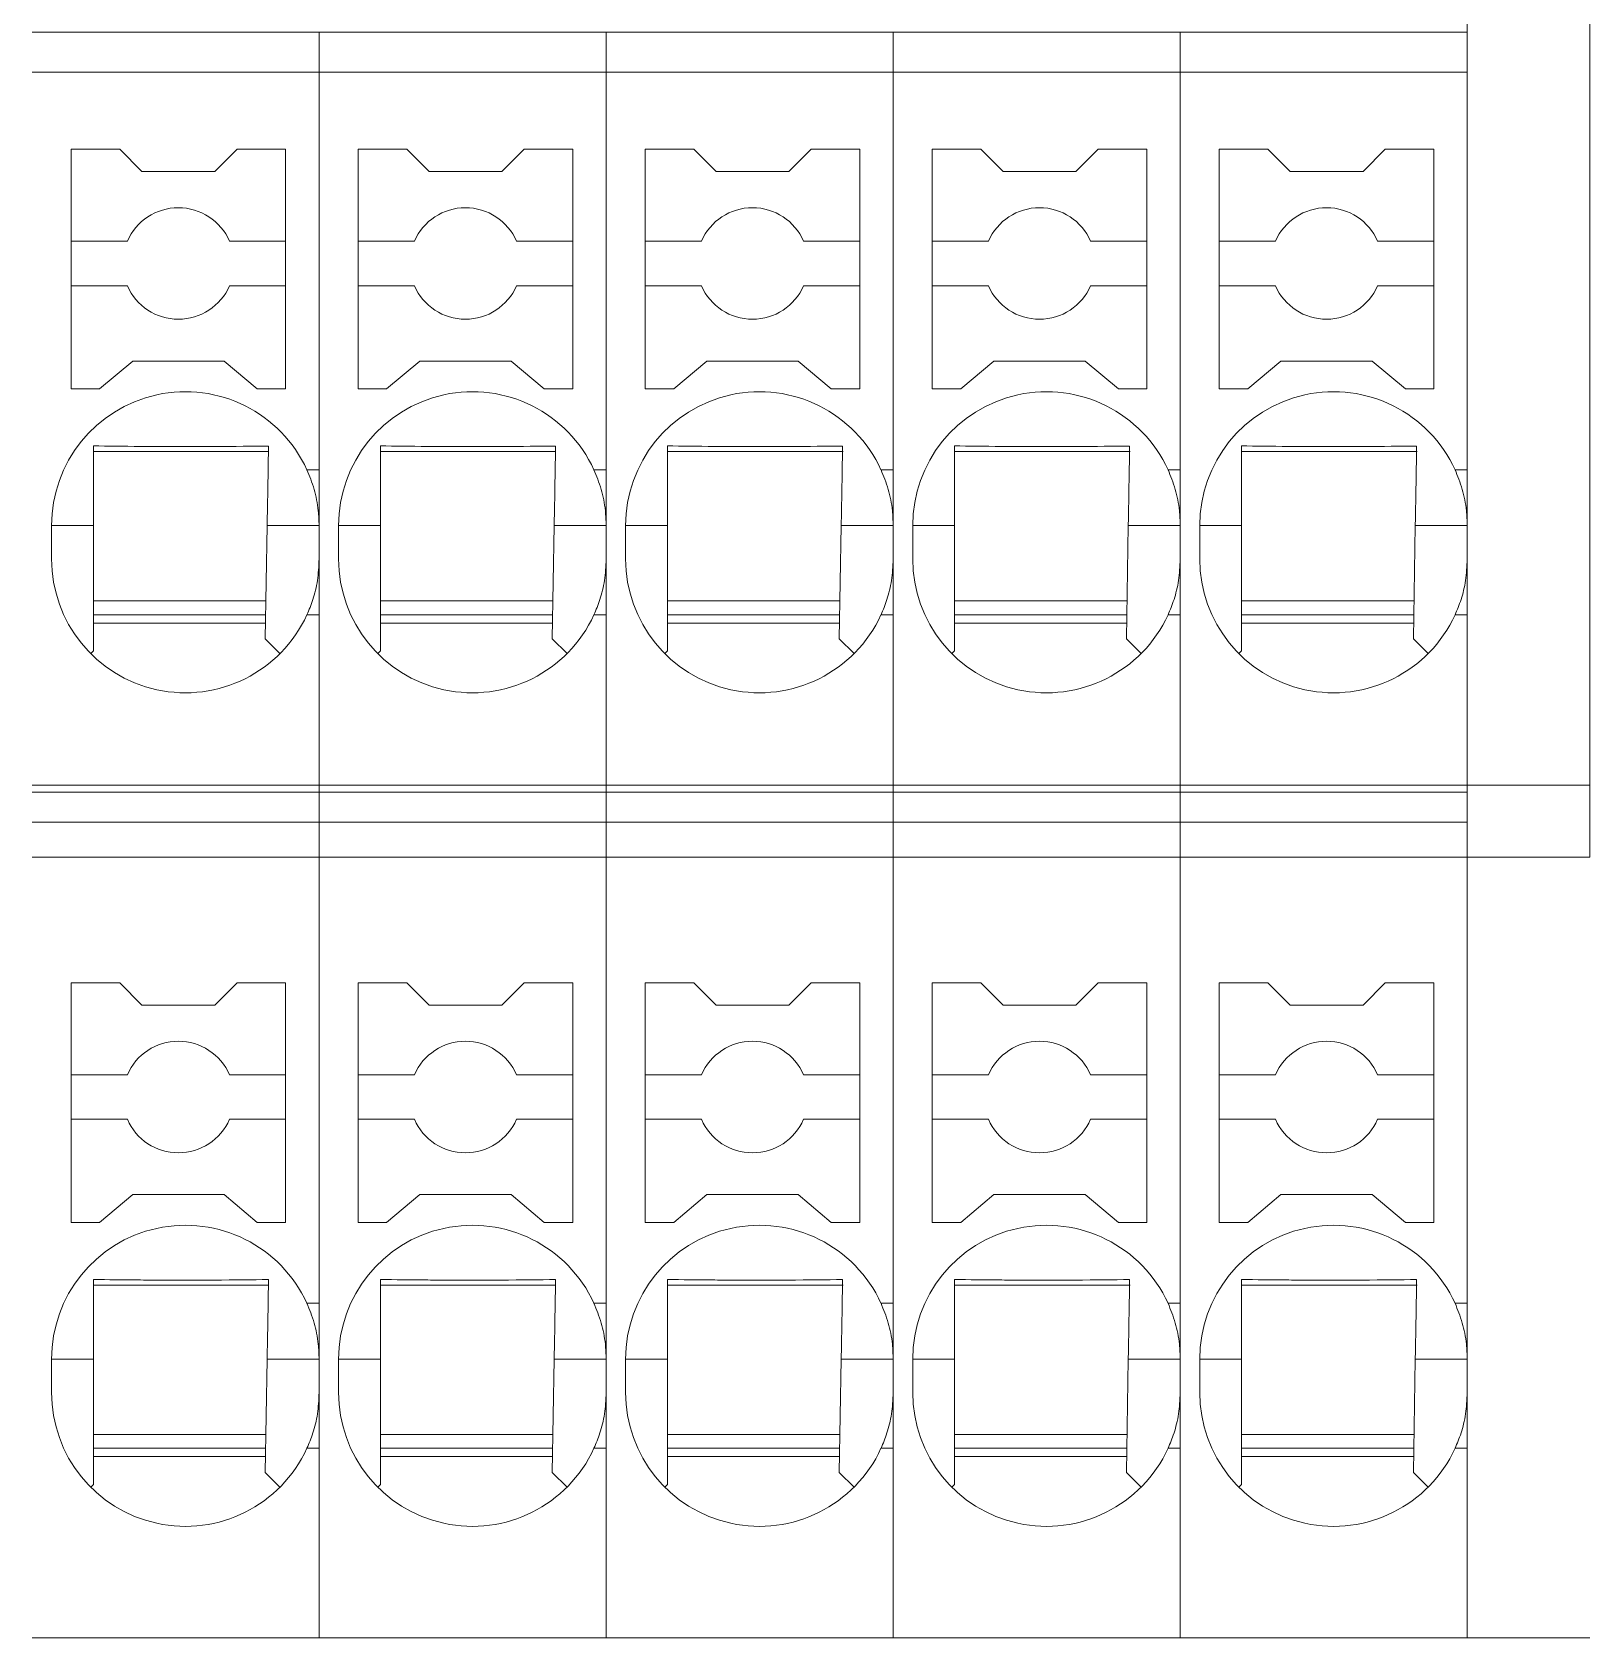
# Model space of a CAD drawing. Header units: millimetres. Extents: x 91 to 341, y 63 to 263.
# Drawn here: x 163.73 to 177.7, y 95.71 to 110.11 of the extents above; entities that cross this region are included whole.
import ezdxf

# ---------------------------------------------------------------- set-up
doc = ezdxf.new("R2010")
doc.units = ezdxf.units.MM

msp = doc.modelspace()

# ---------------------------------------------------------------- linework, layer by layer
at = {"color": 7, "linetype": 'Continuous', "lineweight": 15}
for p, q in [((176.602, 103.362), (176.602, 120.221)), ((177.702, 120.221), (177.702, 103.362)), ((163.727, 110.114), (166.302, 110.114)), ((166.302, 110.114), (166.302, 109.755)), ((166.302, 110.114), (168.877, 110.114)), ((168.877, 110.114), (168.877, 109.755)), ((168.877, 110.114), (171.452, 110.114)), ((171.452, 110.114), (174.027, 110.114)), ((171.452, 110.114), (171.452, 109.755)), ((174.027, 110.114), (176.602, 110.114)), ((174.027, 110.114), (174.027, 109.755)), ((163.727, 109.755), (166.302, 109.755)), ((166.302, 109.755), (166.302, 106.189)), ((166.302, 109.755), (168.877, 109.755)), ((166.302, 109.755), (166.302, 103.362)), ((168.877, 109.755), (168.877, 106.189)), ((168.877, 109.755), (171.452, 109.755)), ((168.877, 109.755), (168.877, 103.362)), ((171.452, 109.755), (174.027, 109.755)), ((171.452, 109.755), (171.452, 103.362)), ((171.452, 109.755), (171.452, 106.189)), ((174.027, 109.755), (176.602, 109.755)), ((174.027, 109.755), (174.027, 103.362)), ((174.027, 109.755), (174.027, 106.189)), ((176.602, 109.755), (176.602, 106.189)), ((164.077, 109.064), (164.077, 106.914)), ((164.513, 109.064), (164.077, 109.064)), ((164.713, 108.864), (164.513, 109.064)), ((165.567, 109.064), (165.367, 108.864)), ((166.002, 109.064), (165.567, 109.064)), ((166.002, 106.914), (166.002, 109.064)), ((166.652, 109.064), (166.652, 106.914)), ((167.088, 109.064), (166.652, 109.064)), ((167.288, 108.864), (167.088, 109.064)), ((168.142, 109.064), (167.942, 108.864)), ((168.577, 109.064), (168.142, 109.064)), ((168.577, 106.914), (168.577, 109.064)), ((169.227, 109.064), (169.227, 106.914)), ((169.663, 109.064), (169.227, 109.064)), ((169.863, 108.864), (169.663, 109.064)), ((170.717, 109.064), (170.517, 108.864)), ((171.152, 109.064), (170.717, 109.064)), ((171.152, 106.914), (171.152, 109.064)), ((171.802, 109.064), (171.802, 106.914)), ((172.238, 109.064), (171.802, 109.064)), ((172.438, 108.864), (172.238, 109.064)), ((173.292, 109.064), (173.092, 108.864)), ((173.727, 109.064), (173.292, 109.064)), ((173.727, 106.914), (173.727, 109.064)), ((174.377, 109.064), (174.377, 106.914)), ((174.813, 109.064), (174.377, 109.064)), ((175.013, 108.864), (174.813, 109.064)), ((175.867, 109.064), (175.667, 108.864)), ((176.302, 109.064), (175.867, 109.064)), ((176.302, 106.914), (176.302, 109.064)), ((165.367, 108.864), (164.713, 108.864)), ((167.942, 108.864), (167.288, 108.864)), ((170.517, 108.864), (169.863, 108.864)), ((173.092, 108.864), (172.438, 108.864)), ((175.667, 108.864), (175.013, 108.864)), ((164.582, 108.239), (164.077, 108.239)), ((166.002, 108.239), (165.498, 108.239)), ((167.157, 108.239), (166.652, 108.239)), ((168.577, 108.239), (168.073, 108.239)), ((169.732, 108.239), (169.227, 108.239)), ((171.152, 108.239), (170.648, 108.239)), ((172.307, 108.239), (171.802, 108.239)), ((173.727, 108.239), (173.223, 108.239)), ((174.882, 108.239), (174.377, 108.239)), ((176.302, 108.239), (175.798, 108.239)), ((164.582, 107.839), (164.077, 107.839)), ((165.498, 107.839), (166.002, 107.839)), ((167.157, 107.839), (166.652, 107.839)), ((168.073, 107.839), (168.577, 107.839)), ((169.732, 107.839), (169.227, 107.839)), ((170.648, 107.839), (171.152, 107.839)), ((172.307, 107.839), (171.802, 107.839)), ((173.223, 107.839), (173.727, 107.839)), ((174.882, 107.839), (174.377, 107.839)), ((175.798, 107.839), (176.302, 107.839)), ((164.333, 106.914), (164.631, 107.164)), ((164.631, 107.164), (165.449, 107.164)), ((165.449, 107.164), (165.747, 106.914)), ((166.908, 106.914), (167.206, 107.164)), ((167.206, 107.164), (168.024, 107.164)), ((168.024, 107.164), (168.322, 106.914)), ((169.483, 106.914), (169.781, 107.164)), ((169.781, 107.164), (170.599, 107.164)), ((170.599, 107.164), (170.897, 106.914)), ((172.058, 106.914), (172.356, 107.164)), ((172.356, 107.164), (173.174, 107.164)), ((173.174, 107.164), (173.472, 106.914)), ((174.633, 106.914), (174.931, 107.164)), ((174.931, 107.164), (175.749, 107.164)), ((175.749, 107.164), (176.047, 106.914)), ((164.077, 106.914), (164.333, 106.914)), ((165.747, 106.914), (166.002, 106.914)), ((166.652, 106.914), (166.908, 106.914)), ((168.322, 106.914), (168.577, 106.914)), ((169.227, 106.914), (169.483, 106.914)), ((170.897, 106.914), (171.152, 106.914)), ((171.802, 106.914), (172.058, 106.914)), ((173.472, 106.914), (173.727, 106.914)), ((174.377, 106.914), (174.633, 106.914)), ((176.047, 106.914), (176.302, 106.914)), ((164.277, 106.353), (165.852, 106.353)), ((166.852, 106.353), (168.427, 106.353)), ((169.427, 106.353), (171.002, 106.353)), ((172.002, 106.353), (173.577, 106.353)), ((174.577, 106.353), (176.152, 106.353)), ((166.302, 106.189), (166.193, 106.189)), ((168.877, 106.189), (168.768, 106.189)), ((171.452, 106.189), (171.343, 106.189)), ((174.027, 106.189), (173.918, 106.189)), ((176.602, 106.189), (176.493, 106.189)), ((166.302, 105.789), (166.298, 105.789)), ((168.877, 105.789), (168.873, 105.789)), ((171.452, 105.789), (171.448, 105.789)), ((174.027, 105.789), (174.023, 105.789)), ((176.602, 105.789), (176.598, 105.789)), ((163.902, 105.689), (163.902, 105.389)), ((164.277, 105.689), (163.902, 105.689)), ((164.277, 104.564), (164.277, 105.689)), ((165.836, 105.689), (165.819, 104.672)), ((166.302, 105.689), (165.836, 105.689)), ((166.477, 105.689), (166.477, 105.389)), ((166.852, 105.689), (166.477, 105.689)), ((166.852, 104.564), (166.852, 105.689)), ((168.411, 105.689), (168.394, 104.672)), ((168.877, 105.689), (168.411, 105.689)), ((169.052, 105.689), (169.052, 105.389)), ((169.427, 105.689), (169.052, 105.689)), ((169.427, 104.564), (169.427, 105.689)), ((170.986, 105.689), (170.969, 104.672)), ((171.452, 105.689), (170.986, 105.689)), ((171.627, 105.689), (171.627, 105.389)), ((172.002, 105.689), (171.627, 105.689)), ((172.002, 104.564), (172.002, 105.689)), ((173.561, 105.689), (173.544, 104.672)), ((174.027, 105.689), (173.561, 105.689)), ((174.202, 105.689), (174.202, 105.389)), ((174.577, 105.689), (174.202, 105.689)), ((174.577, 104.564), (174.577, 105.689)), ((176.136, 105.689), (176.119, 104.672)), ((176.602, 105.689), (176.136, 105.689)), ((164.277, 105.014), (165.825, 105.014)), ((166.852, 105.014), (168.4, 105.014)), ((169.427, 105.014), (170.975, 105.014)), ((172.002, 105.014), (173.55, 105.014)), ((174.577, 105.014), (176.125, 105.014)), ((165.823, 104.889), (164.277, 104.889)), ((166.302, 104.889), (166.193, 104.889)), ((166.302, 104.889), (166.302, 103.362)), ((168.398, 104.889), (166.852, 104.889)), ((168.877, 104.889), (168.768, 104.889)), ((168.877, 104.889), (168.877, 103.362)), ((170.973, 104.889), (169.427, 104.889)), ((171.452, 104.889), (171.343, 104.889)), ((171.452, 104.889), (171.452, 103.362)), ((173.548, 104.889), (172.002, 104.889)), ((174.027, 104.889), (173.918, 104.889)), ((174.027, 104.889), (174.027, 103.362)), ((176.123, 104.889), (174.577, 104.889)), ((176.602, 104.889), (176.493, 104.889)), ((176.602, 104.889), (176.602, 103.362)), ((165.821, 104.814), (164.277, 104.814)), ((168.396, 104.814), (166.852, 104.814)), ((170.971, 104.814), (169.427, 104.814)), ((173.546, 104.814), (172.002, 104.814)), ((176.121, 104.814), (174.577, 104.814)), ((164.277, 104.564), (164.254, 104.54)), ((165.819, 104.672), (165.951, 104.54)), ((166.852, 104.564), (166.829, 104.54)), ((168.394, 104.672), (168.526, 104.54)), ((169.427, 104.564), (169.404, 104.54)), ((170.969, 104.672), (171.101, 104.54)), ((172.002, 104.564), (171.979, 104.54)), ((173.544, 104.672), (173.676, 104.54)), ((174.577, 104.564), (174.554, 104.54)), ((176.119, 104.672), (176.251, 104.54)), ((166.302, 103.362), (163.727, 103.362)), ((166.302, 103.298), (163.727, 103.298)), ((166.302, 103.362), (166.302, 103.298)), ((168.877, 103.362), (166.302, 103.362)), ((166.302, 103.298), (166.302, 103.03)), ((168.877, 103.298), (166.302, 103.298)), ((168.877, 103.362), (168.877, 103.298)), ((171.452, 103.362), (168.877, 103.362)), ((168.877, 103.298), (168.877, 103.03)), ((171.452, 103.298), (168.877, 103.298)), ((174.027, 103.362), (171.452, 103.362)), ((171.452, 103.298), (171.452, 103.362)), ((174.027, 103.298), (171.452, 103.298)), ((171.452, 103.03), (171.452, 103.298)), ((176.602, 103.362), (174.027, 103.362)), ((174.027, 103.298), (174.027, 103.362)), ((176.602, 103.298), (174.027, 103.298)), ((174.027, 103.03), (174.027, 103.298)), ((176.602, 103.362), (177.702, 103.362)), ((176.602, 103.362), (176.602, 103.325)), ((176.602, 102.737), (176.602, 103.325)), ((177.702, 103.362), (177.702, 102.714)), ((163.727, 103.03), (166.302, 103.03)), ((166.302, 103.03), (166.302, 102.714)), ((166.302, 103.03), (168.877, 103.03)), ((168.877, 103.03), (168.877, 102.714)), ((168.877, 103.03), (171.452, 103.03)), ((171.452, 103.03), (174.027, 103.03)), ((171.452, 102.714), (171.452, 103.03)), ((174.027, 103.03), (176.602, 103.03)), ((174.027, 102.714), (174.027, 103.03)), ((163.727, 102.714), (166.302, 102.714)), ((166.302, 102.714), (166.302, 98.714)), ((166.302, 102.714), (168.877, 102.714)), ((166.302, 102.714), (166.302, 95.714)), ((168.877, 102.714), (168.877, 98.714)), ((168.877, 102.714), (171.452, 102.714)), ((168.877, 102.714), (168.877, 95.714)), ((171.452, 102.714), (174.027, 102.714)), ((171.452, 102.714), (171.452, 95.714)), ((171.452, 102.714), (171.452, 98.714)), ((174.027, 102.714), (176.602, 102.714)), ((174.027, 102.714), (174.027, 95.714)), ((174.027, 102.714), (174.027, 98.714)), ((176.602, 102.737), (176.602, 102.714)), ((176.602, 102.714), (177.702, 102.714)), ((176.602, 95.714), (176.602, 102.714)), ((176.602, 102.714), (176.602, 98.714)), ((164.513, 101.589), (164.077, 101.589)), ((164.077, 101.589), (164.077, 99.439)), ((164.713, 101.389), (164.513, 101.589)), ((165.567, 101.589), (165.367, 101.389)), ((166.002, 101.589), (165.567, 101.589)), ((166.002, 99.439), (166.002, 101.589)), ((167.088, 101.589), (166.652, 101.589)), ((166.652, 101.589), (166.652, 99.439)), ((167.288, 101.389), (167.088, 101.589)), ((168.142, 101.589), (167.942, 101.389)), ((168.577, 101.589), (168.142, 101.589)), ((168.577, 99.439), (168.577, 101.589)), ((169.663, 101.589), (169.227, 101.589)), ((169.227, 101.589), (169.227, 99.439)), ((169.863, 101.389), (169.663, 101.589)), ((170.717, 101.589), (170.517, 101.389)), ((171.152, 101.589), (170.717, 101.589)), ((171.152, 99.439), (171.152, 101.589)), ((172.238, 101.589), (171.802, 101.589)), ((171.802, 101.589), (171.802, 99.439)), ((172.438, 101.389), (172.238, 101.589)), ((173.292, 101.589), (173.092, 101.389)), ((173.727, 101.589), (173.292, 101.589)), ((173.727, 99.439), (173.727, 101.589)), ((174.813, 101.589), (174.377, 101.589)), ((174.377, 101.589), (174.377, 99.439)), ((175.013, 101.389), (174.813, 101.589)), ((175.867, 101.589), (175.667, 101.389)), ((176.302, 101.589), (175.867, 101.589)), ((176.302, 99.439), (176.302, 101.589)), ((165.367, 101.389), (164.713, 101.389)), ((167.942, 101.389), (167.288, 101.389)), ((170.517, 101.389), (169.863, 101.389)), ((173.092, 101.389), (172.438, 101.389)), ((175.667, 101.389), (175.013, 101.389)), ((164.582, 100.764), (164.077, 100.764)), ((166.002, 100.764), (165.498, 100.764)), ((167.157, 100.764), (166.652, 100.764)), ((168.577, 100.764), (168.073, 100.764)), ((169.732, 100.764), (169.227, 100.764)), ((171.152, 100.764), (170.648, 100.764)), ((172.307, 100.764), (171.802, 100.764)), ((173.727, 100.764), (173.223, 100.764)), ((174.882, 100.764), (174.377, 100.764)), ((176.302, 100.764), (175.798, 100.764)), ((164.077, 100.364), (164.582, 100.364)), ((166.002, 100.364), (165.498, 100.364)), ((166.652, 100.364), (167.157, 100.364)), ((168.577, 100.364), (168.073, 100.364)), ((169.227, 100.364), (169.732, 100.364)), ((171.152, 100.364), (170.648, 100.364)), ((171.802, 100.364), (172.307, 100.364)), ((173.727, 100.364), (173.223, 100.364)), ((174.377, 100.364), (174.882, 100.364)), ((176.302, 100.364), (175.798, 100.364)), ((164.333, 99.439), (164.631, 99.689)), ((164.631, 99.689), (165.449, 99.689)), ((165.449, 99.689), (165.747, 99.439)), ((166.908, 99.439), (167.206, 99.689)), ((167.206, 99.689), (168.024, 99.689)), ((168.024, 99.689), (168.322, 99.439)), ((169.483, 99.439), (169.781, 99.689)), ((169.781, 99.689), (170.599, 99.689)), ((170.599, 99.689), (170.897, 99.439)), ((172.058, 99.439), (172.356, 99.689)), ((172.356, 99.689), (173.174, 99.689)), ((173.174, 99.689), (173.472, 99.439)), ((174.633, 99.439), (174.931, 99.689)), ((174.931, 99.689), (175.749, 99.689)), ((175.749, 99.689), (176.047, 99.439)), ((164.077, 99.439), (164.333, 99.439)), ((165.747, 99.439), (166.002, 99.439)), ((166.652, 99.439), (166.908, 99.439)), ((168.322, 99.439), (168.577, 99.439)), ((169.227, 99.439), (169.483, 99.439)), ((170.897, 99.439), (171.152, 99.439)), ((171.802, 99.439), (172.058, 99.439)), ((173.472, 99.439), (173.727, 99.439)), ((174.377, 99.439), (174.633, 99.439)), ((176.047, 99.439), (176.302, 99.439)), ((164.277, 98.878), (165.852, 98.878)), ((166.852, 98.878), (168.427, 98.878)), ((169.427, 98.878), (171.002, 98.878)), ((172.002, 98.878), (173.577, 98.878)), ((174.577, 98.878), (176.152, 98.878)), ((166.302, 98.714), (166.193, 98.714)), ((168.877, 98.714), (168.768, 98.714)), ((171.452, 98.714), (171.343, 98.714)), ((174.027, 98.714), (173.918, 98.714)), ((176.602, 98.714), (176.493, 98.714)), ((163.902, 98.214), (163.902, 97.914)), ((164.277, 98.214), (163.902, 98.214)), ((164.277, 97.089), (164.277, 98.214)), ((165.836, 98.214), (165.819, 97.197)), ((166.302, 98.214), (165.836, 98.214)), ((166.477, 98.214), (166.477, 97.914)), ((166.852, 98.214), (166.477, 98.214)), ((166.852, 97.089), (166.852, 98.214)), ((168.411, 98.214), (168.394, 97.197)), ((168.877, 98.214), (168.411, 98.214)), ((169.052, 98.214), (169.052, 97.914)), ((169.427, 98.214), (169.052, 98.214)), ((169.427, 97.089), (169.427, 98.214)), ((170.986, 98.214), (170.969, 97.197)), ((171.452, 98.214), (170.986, 98.214)), ((171.627, 98.214), (171.627, 97.914)), ((172.002, 98.214), (171.627, 98.214)), ((172.002, 97.089), (172.002, 98.214)), ((173.561, 98.214), (173.544, 97.197)), ((174.027, 98.214), (173.561, 98.214)), ((174.202, 98.214), (174.202, 97.914)), ((174.577, 98.214), (174.202, 98.214)), ((174.577, 97.089), (174.577, 98.214)), ((176.136, 98.214), (176.119, 97.197)), ((176.602, 98.214), (176.136, 98.214)), ((164.277, 97.539), (165.825, 97.539)), ((166.852, 97.539), (168.4, 97.539)), ((169.427, 97.539), (170.975, 97.539)), ((172.002, 97.539), (173.55, 97.539)), ((174.577, 97.539), (176.125, 97.539)), ((165.823, 97.414), (164.277, 97.414)), ((166.302, 97.414), (166.193, 97.414)), ((166.302, 97.414), (166.302, 95.714)), ((168.398, 97.414), (166.852, 97.414)), ((168.877, 97.414), (168.768, 97.414)), ((168.877, 97.414), (168.877, 95.714)), ((170.973, 97.414), (169.427, 97.414)), ((171.452, 97.414), (171.343, 97.414)), ((171.452, 97.414), (171.452, 95.714)), ((173.548, 97.414), (172.002, 97.414)), ((174.027, 97.414), (173.918, 97.414)), ((174.027, 97.414), (174.027, 95.714)), ((176.123, 97.414), (174.577, 97.414)), ((176.602, 97.414), (176.493, 97.414)), ((176.602, 97.414), (176.602, 95.714)), ((165.821, 97.339), (164.277, 97.339)), ((168.396, 97.339), (166.852, 97.339)), ((170.971, 97.339), (169.427, 97.339)), ((173.546, 97.339), (172.002, 97.339)), ((176.121, 97.339), (174.577, 97.339)), ((164.277, 97.089), (164.254, 97.065)), ((165.819, 97.197), (165.951, 97.065)), ((166.852, 97.089), (166.829, 97.065)), ((168.394, 97.197), (168.526, 97.065)), ((169.427, 97.089), (169.404, 97.065)), ((170.969, 97.197), (171.101, 97.065)), ((172.002, 97.089), (171.979, 97.065)), ((173.544, 97.197), (173.676, 97.065)), ((174.577, 97.089), (174.554, 97.065)), ((176.119, 97.197), (176.251, 97.065)), ((166.302, 95.714), (163.727, 95.714)), ((168.877, 95.714), (166.302, 95.714)), ((171.452, 95.714), (168.877, 95.714)), ((174.027, 95.714), (171.452, 95.714)), ((176.602, 95.714), (174.027, 95.714)), ((176.602, 95.714), (177.702, 95.714))]:
    msp.add_line(p, q, dxfattribs=at)
for centre, radius, start, end in [((165.04, 108.039), 0.5, 23.5782, 156.4218), ((167.615, 108.039), 0.5, 23.5782, 156.4218), ((170.19, 108.039), 0.5, 23.5782, 156.4218), ((172.765, 108.039), 0.5, 23.5782, 156.4218), ((175.34, 108.039), 0.5, 23.5782, 156.4218), ((165.04, 108.039), 0.5, 203.5782, 336.4218), ((167.615, 108.039), 0.5, 203.5782, 336.4218), ((170.19, 108.039), 0.5, 203.5782, 336.4218), ((172.765, 108.039), 0.5, 203.5782, 336.4218), ((175.34, 108.039), 0.5, 203.5782, 336.4218), ((165.102, 105.689), 1.2, 24.6243, 180), ((167.677, 105.689), 1.2, 24.6243, 180), ((170.252, 105.689), 1.2, 24.6243, 180), ((172.827, 105.689), 1.2, 24.6243, 180), ((175.402, 105.689), 1.2, 24.6243, 180), ((165.102, 105.389), 1.2, 180, 335.3757), ((167.677, 105.389), 1.2, 180, 335.3757), ((170.252, 105.389), 1.2, 180, 335.3757), ((172.827, 105.389), 1.2, 180, 335.3757), ((175.402, 105.389), 1.2, 180, 335.3757), ((165.04, 100.564), 0.5, 23.5782, 156.4218), ((167.615, 100.564), 0.5, 23.5782, 156.4218), ((170.19, 100.564), 0.5, 23.5782, 156.4218), ((172.765, 100.564), 0.5, 23.5782, 156.4218), ((175.34, 100.564), 0.5, 23.5782, 156.4218), ((165.04, 100.564), 0.5, 203.5782, 336.4218), ((167.615, 100.564), 0.5, 203.5782, 336.4218), ((170.19, 100.564), 0.5, 203.5782, 336.4218), ((172.765, 100.564), 0.5, 203.5782, 336.4218), ((175.34, 100.564), 0.5, 203.5782, 336.4218), ((165.102, 98.214), 1.2, 24.6243, 180), ((167.677, 98.214), 1.2, 24.6243, 180), ((170.252, 98.214), 1.2, 24.6243, 180), ((172.827, 98.214), 1.2, 24.6243, 180), ((175.402, 98.214), 1.2, 24.6243, 180), ((165.102, 97.914), 1.2, 180, 335.3757), ((167.677, 97.914), 1.2, 180, 335.3757), ((170.252, 97.914), 1.2, 180, 335.3757), ((172.827, 97.914), 1.2, 180, 335.3757), ((175.402, 97.914), 1.2, 180, 335.3757)]:
    msp.add_arc(centre, radius, start, end, dxfattribs=at)
for points, knots in [([(165.848, 106.402), (165.701, 106.4), (165.517, 106.398), (165.203, 106.397), (165.048, 106.397), (164.875, 106.397), (164.592, 106.399), (164.408, 106.401), (164.277, 106.403)], [0, 0, 0, 0, 0.339069, 0.425891, 0.49416, 0.562258, 0.687966, 1, 1, 1, 1]), ([(164.277, 106.403), (164.277, 106.306), (164.277, 106.156), (164.277, 105.919), (164.277, 105.772), (164.277, 105.7), (164.277, 105.689)], [0, 0, 0, 0, 0.487703, 0.753663, 0.959788, 1, 1, 1, 1]), ([(165.836, 105.689), (165.837, 105.747), (165.84, 105.893), (165.844, 106.143), (165.847, 106.301), (165.848, 106.402)], [0, 0, 0, 0, 0.195586, 0.485109, 1, 1, 1, 1]), ([(168.423, 106.402), (168.276, 106.4), (168.092, 106.398), (167.778, 106.397), (167.623, 106.397), (167.45, 106.397), (167.167, 106.399), (166.983, 106.401), (166.852, 106.403)], [0, 0, 0, 0, 0.339069, 0.425891, 0.49416, 0.562258, 0.687966, 1, 1, 1, 1]), ([(166.852, 106.403), (166.852, 106.306), (166.852, 106.156), (166.852, 105.919), (166.852, 105.772), (166.852, 105.7), (166.852, 105.689)], [0, 0, 0, 0, 0.487703, 0.753663, 0.959788, 1, 1, 1, 1]), ([(168.411, 105.689), (168.412, 105.747), (168.415, 105.893), (168.419, 106.143), (168.422, 106.301), (168.423, 106.402)], [0, 0, 0, 0, 0.1955864, 0.4851091, 1, 1, 1, 1]), ([(170.998, 106.402), (170.851, 106.4), (170.667, 106.398), (170.353, 106.397), (170.198, 106.397), (170.025, 106.397), (169.742, 106.399), (169.558, 106.401), (169.427, 106.403)], [0, 0, 0, 0, 0.339069, 0.425891, 0.49416, 0.562258, 0.687966, 1, 1, 1, 1]), ([(169.427, 106.403), (169.427, 106.306), (169.427, 106.156), (169.427, 105.919), (169.427, 105.772), (169.427, 105.7), (169.427, 105.689)], [0, 0, 0, 0, 0.487703, 0.753663, 0.959788, 1, 1, 1, 1]), ([(170.986, 105.689), (170.987, 105.747), (170.99, 105.893), (170.994, 106.143), (170.997, 106.301), (170.998, 106.402)], [0, 0, 0, 0, 0.195586, 0.485109, 1, 1, 1, 1]), ([(173.573, 106.402), (173.426, 106.4), (173.242, 106.398), (172.928, 106.397), (172.773, 106.397), (172.6, 106.397), (172.317, 106.399), (172.133, 106.401), (172.002, 106.403)], [0, 0, 0, 0, 0.339069, 0.425891, 0.49416, 0.562258, 0.687966, 1, 1, 1, 1]), ([(172.002, 106.403), (172.002, 106.306), (172.002, 106.156), (172.002, 105.919), (172.002, 105.772), (172.002, 105.7), (172.002, 105.689)], [0, 0, 0, 0, 0.487703, 0.753663, 0.959788, 1, 1, 1, 1]), ([(173.561, 105.689), (173.562, 105.747), (173.565, 105.893), (173.569, 106.143), (173.572, 106.301), (173.573, 106.402)], [0, 0, 0, 0, 0.195586, 0.485109, 1, 1, 1, 1]), ([(176.148, 106.402), (176.001, 106.4), (175.817, 106.398), (175.503, 106.397), (175.348, 106.397), (175.175, 106.397), (174.892, 106.399), (174.708, 106.401), (174.577, 106.403)], [0, 0, 0, 0, 0.339069, 0.425891, 0.49416, 0.562258, 0.687966, 1, 1, 1, 1]), ([(174.577, 106.403), (174.577, 106.306), (174.577, 106.156), (174.577, 105.919), (174.577, 105.772), (174.577, 105.7), (174.577, 105.689)], [0, 0, 0, 0, 0.487703, 0.753663, 0.959788, 1, 1, 1, 1]), ([(176.136, 105.689), (176.137, 105.747), (176.14, 105.893), (176.144, 106.143), (176.147, 106.301), (176.148, 106.402)], [0, 0, 0, 0, 0.195586, 0.485109, 1, 1, 1, 1]), ([(166.193, 106.189), (166.216, 106.133), (166.259, 106.028), (166.297, 105.847), (166.301, 105.733), (166.302, 105.689)], [0, 0, 0, 0, 0.406693, 0.767315, 1, 1, 1, 1]), ([(168.768, 106.189), (168.791, 106.133), (168.834, 106.028), (168.872, 105.847), (168.876, 105.733), (168.877, 105.689)], [0, 0, 0, 0, 0.406693, 0.767315, 1, 1, 1, 1]), ([(171.343, 106.189), (171.366, 106.133), (171.409, 106.028), (171.447, 105.847), (171.451, 105.733), (171.452, 105.689)], [0, 0, 0, 0, 0.406693, 0.767315, 1, 1, 1, 1]), ([(173.918, 106.189), (173.941, 106.133), (173.984, 106.028), (174.022, 105.847), (174.026, 105.733), (174.027, 105.689)], [0, 0, 0, 0, 0.406693, 0.767315, 1, 1, 1, 1]), ([(176.493, 106.189), (176.516, 106.133), (176.559, 106.028), (176.597, 105.847), (176.601, 105.733), (176.602, 105.689)], [0, 0, 0, 0, 0.406693, 0.767315, 1, 1, 1, 1]), ([(166.302, 105.389), (166.299, 105.324), (166.293, 105.194), (166.249, 105.022), (166.212, 104.932), (166.193, 104.889)], [0, 0, 0, 0, 0.338397, 0.675497, 1, 1, 1, 1]), ([(168.877, 105.389), (168.874, 105.324), (168.868, 105.194), (168.824, 105.022), (168.787, 104.932), (168.768, 104.889)], [0, 0, 0, 0, 0.338397, 0.675497, 1, 1, 1, 1]), ([(171.452, 105.389), (171.449, 105.324), (171.443, 105.194), (171.399, 105.022), (171.362, 104.932), (171.343, 104.889)], [0, 0, 0, 0, 0.338397, 0.675497, 1, 1, 1, 1]), ([(174.027, 105.389), (174.024, 105.324), (174.018, 105.194), (173.974, 105.022), (173.937, 104.932), (173.918, 104.889)], [0, 0, 0, 0, 0.338397, 0.675497, 1, 1, 1, 1]), ([(176.602, 105.389), (176.599, 105.324), (176.593, 105.194), (176.549, 105.022), (176.512, 104.932), (176.493, 104.889)], [0, 0, 0, 0, 0.338397, 0.675497, 1, 1, 1, 1]), ([(165.848, 98.927), (165.701, 98.925), (165.517, 98.923), (165.203, 98.922), (165.048, 98.922), (164.875, 98.922), (164.592, 98.924), (164.408, 98.926), (164.277, 98.928)], [0, 0, 0, 0, 0.339069, 0.425891, 0.49416, 0.562258, 0.687966, 1, 1, 1, 1]), ([(164.277, 98.928), (164.277, 98.831), (164.277, 98.681), (164.277, 98.444), (164.277, 98.297), (164.277, 98.225), (164.277, 98.214)], [0, 0, 0, 0, 0.487703, 0.753663, 0.959788, 1, 1, 1, 1]), ([(165.836, 98.214), (165.837, 98.272), (165.84, 98.418), (165.844, 98.668), (165.847, 98.826), (165.848, 98.927)], [0, 0, 0, 0, 0.1955864, 0.4851091, 1, 1, 1, 1]), ([(168.423, 98.927), (168.276, 98.925), (168.092, 98.923), (167.778, 98.922), (167.623, 98.922), (167.45, 98.922), (167.167, 98.924), (166.983, 98.926), (166.852, 98.928)], [0, 0, 0, 0, 0.339069, 0.425891, 0.49416, 0.562258, 0.687966, 1, 1, 1, 1]), ([(166.852, 98.928), (166.852, 98.831), (166.852, 98.681), (166.852, 98.444), (166.852, 98.297), (166.852, 98.225), (166.852, 98.214)], [0, 0, 0, 0, 0.487703, 0.753663, 0.959788, 1, 1, 1, 1]), ([(168.411, 98.214), (168.412, 98.272), (168.415, 98.418), (168.419, 98.668), (168.422, 98.826), (168.423, 98.927)], [0, 0, 0, 0, 0.195586, 0.485109, 1, 1, 1, 1]), ([(170.998, 98.927), (170.851, 98.925), (170.667, 98.923), (170.353, 98.922), (170.198, 98.922), (170.025, 98.922), (169.742, 98.924), (169.558, 98.926), (169.427, 98.928)], [0, 0, 0, 0, 0.339069, 0.425891, 0.49416, 0.562258, 0.687966, 1, 1, 1, 1]), ([(169.427, 98.928), (169.427, 98.831), (169.427, 98.681), (169.427, 98.444), (169.427, 98.297), (169.427, 98.225), (169.427, 98.214)], [0, 0, 0, 0, 0.487703, 0.753663, 0.959788, 1, 1, 1, 1]), ([(170.986, 98.214), (170.987, 98.272), (170.99, 98.418), (170.994, 98.668), (170.997, 98.826), (170.998, 98.927)], [0, 0, 0, 0, 0.195586, 0.485109, 1, 1, 1, 1]), ([(173.573, 98.927), (173.426, 98.925), (173.242, 98.923), (172.928, 98.922), (172.773, 98.922), (172.6, 98.922), (172.317, 98.924), (172.133, 98.926), (172.002, 98.928)], [0, 0, 0, 0, 0.339069, 0.425891, 0.49416, 0.562258, 0.687966, 1, 1, 1, 1]), ([(172.002, 98.928), (172.002, 98.831), (172.002, 98.681), (172.002, 98.444), (172.002, 98.297), (172.002, 98.225), (172.002, 98.214)], [0, 0, 0, 0, 0.487703, 0.753663, 0.959788, 1, 1, 1, 1]), ([(173.561, 98.214), (173.562, 98.272), (173.565, 98.418), (173.569, 98.668), (173.572, 98.826), (173.573, 98.927)], [0, 0, 0, 0, 0.1955864, 0.4851091, 1, 1, 1, 1]), ([(176.148, 98.927), (176.001, 98.925), (175.817, 98.923), (175.503, 98.922), (175.348, 98.922), (175.175, 98.922), (174.892, 98.924), (174.708, 98.926), (174.577, 98.928)], [0, 0, 0, 0, 0.339069, 0.425891, 0.49416, 0.562258, 0.687966, 1, 1, 1, 1]), ([(174.577, 98.928), (174.577, 98.831), (174.577, 98.681), (174.577, 98.444), (174.577, 98.297), (174.577, 98.225), (174.577, 98.214)], [0, 0, 0, 0, 0.487703, 0.753663, 0.959788, 1, 1, 1, 1]), ([(176.136, 98.214), (176.137, 98.272), (176.14, 98.418), (176.144, 98.668), (176.147, 98.826), (176.148, 98.927)], [0, 0, 0, 0, 0.1955864, 0.4851091, 1, 1, 1, 1]), ([(166.193, 98.714), (166.216, 98.658), (166.259, 98.553), (166.297, 98.372), (166.301, 98.258), (166.302, 98.214)], [0, 0, 0, 0, 0.406693, 0.767315, 1, 1, 1, 1]), ([(168.768, 98.714), (168.791, 98.658), (168.834, 98.553), (168.872, 98.372), (168.876, 98.258), (168.877, 98.214)], [0, 0, 0, 0, 0.406693, 0.767315, 1, 1, 1, 1]), ([(171.343, 98.714), (171.366, 98.658), (171.409, 98.553), (171.447, 98.372), (171.451, 98.258), (171.452, 98.214)], [0, 0, 0, 0, 0.406693, 0.767315, 1, 1, 1, 1]), ([(173.918, 98.714), (173.941, 98.658), (173.984, 98.553), (174.022, 98.372), (174.026, 98.258), (174.027, 98.214)], [0, 0, 0, 0, 0.406693, 0.767315, 1, 1, 1, 1]), ([(176.493, 98.714), (176.516, 98.658), (176.559, 98.553), (176.597, 98.372), (176.601, 98.258), (176.602, 98.214)], [0, 0, 0, 0, 0.406693, 0.767315, 1, 1, 1, 1]), ([(166.302, 97.914), (166.299, 97.849), (166.293, 97.719), (166.249, 97.547), (166.212, 97.458), (166.193, 97.414)], [0, 0, 0, 0, 0.338397, 0.675497, 1, 1, 1, 1]), ([(168.877, 97.914), (168.874, 97.849), (168.868, 97.719), (168.824, 97.547), (168.787, 97.458), (168.768, 97.414)], [0, 0, 0, 0, 0.338397, 0.675497, 1, 1, 1, 1]), ([(171.452, 97.914), (171.449, 97.849), (171.443, 97.719), (171.399, 97.547), (171.362, 97.458), (171.343, 97.414)], [0, 0, 0, 0, 0.338397, 0.675497, 1, 1, 1, 1]), ([(174.027, 97.914), (174.024, 97.849), (174.018, 97.719), (173.974, 97.547), (173.937, 97.458), (173.918, 97.414)], [0, 0, 0, 0, 0.338397, 0.675497, 1, 1, 1, 1]), ([(176.602, 97.914), (176.599, 97.849), (176.593, 97.719), (176.549, 97.547), (176.512, 97.458), (176.493, 97.414)], [0, 0, 0, 0, 0.338397, 0.675497, 1, 1, 1, 1])]:
    msp.add_open_spline(points, degree=3, knots=knots, dxfattribs=at)

doc.saveas('drawing.dxf')
